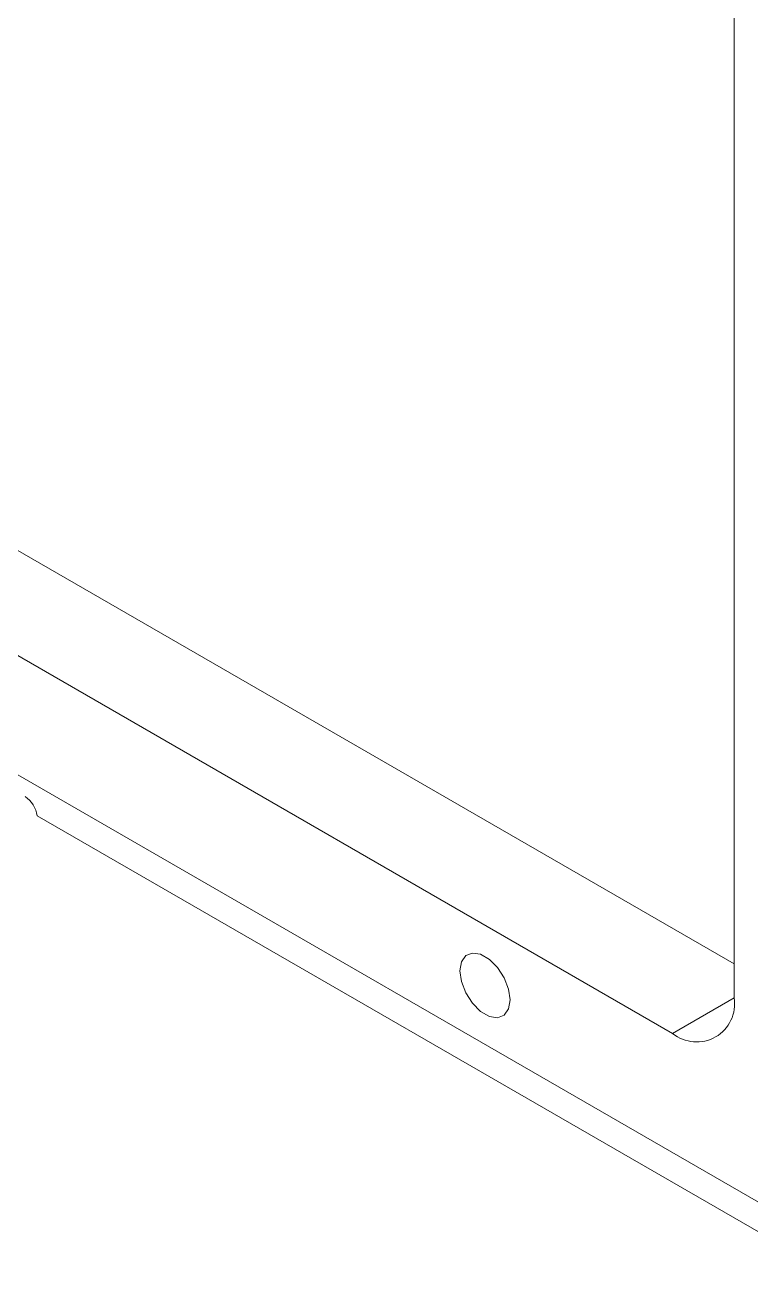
# Model space of a CAD drawing. Header units: inches. Extents: x 0 to 11, y 0 to 8.5.
# Drawn here: x 9.268 to 9.79, y 2.138 to 3.038 of the extents above; entities that cross this region are included whole.
import ezdxf

# ---------------------------------------------------------------- set-up
doc = ezdxf.new("R2010")
doc.units = ezdxf.units.IN
doc.header["$MEASUREMENT"] = 0

msp = doc.modelspace()

# ---------------------------------------------------------------- linework, layer by layer
at = {"color": 7, "linetype": 'Continuous', "lineweight": 15}
for p, q in [((9.77793, 2.33833), (9.77793, 3.43576)), ((8.46872, 3.1186), (9.77793, 2.36281)), ((8.40331, 3.08084), (9.73373, 2.31281)), ((8.32907, 3.03797), (9.80797, 2.18422)), ((9.27698, 2.46941), (9.85036, 2.13841)), ((9.73373, 2.31281), (9.77793, 2.33833))]:
    msp.add_line(p, q, dxfattribs=at)
at = {"color": 7, "linetype": 'Continuous', "lineweight": 15, "flags": 128}
msp.add_lwpolyline([(9.61688, 2.33698), (9.6158, 2.34473), (9.61267, 2.3528), (9.60787, 2.36022), (9.60198, 2.36609), (9.59572, 2.36971), (9.58984, 2.37063), (9.58504, 2.36875), (9.58191, 2.3643), (9.58082, 2.3578), (9.58191, 2.35005), (9.58504, 2.34198), (9.58984, 2.33457), (9.59572, 2.3287), (9.60198, 2.32508), (9.60787, 2.32416), (9.61267, 2.32604), (9.6158, 2.33049), (9.61688, 2.33698)], dxfattribs=at)
at = {"color": 7, "linetype": 'Continuous', "lineweight": 15}
for centre, radius, start, end in [((9.25765, 2.46673), 0.01952, 7.87881, 57.11405), ((9.75098, 2.33396), 0.02729, 230.79666, 9.21409)]:
    msp.add_arc(centre, radius, start, end, dxfattribs=at)

doc.saveas('drawing.dxf')
